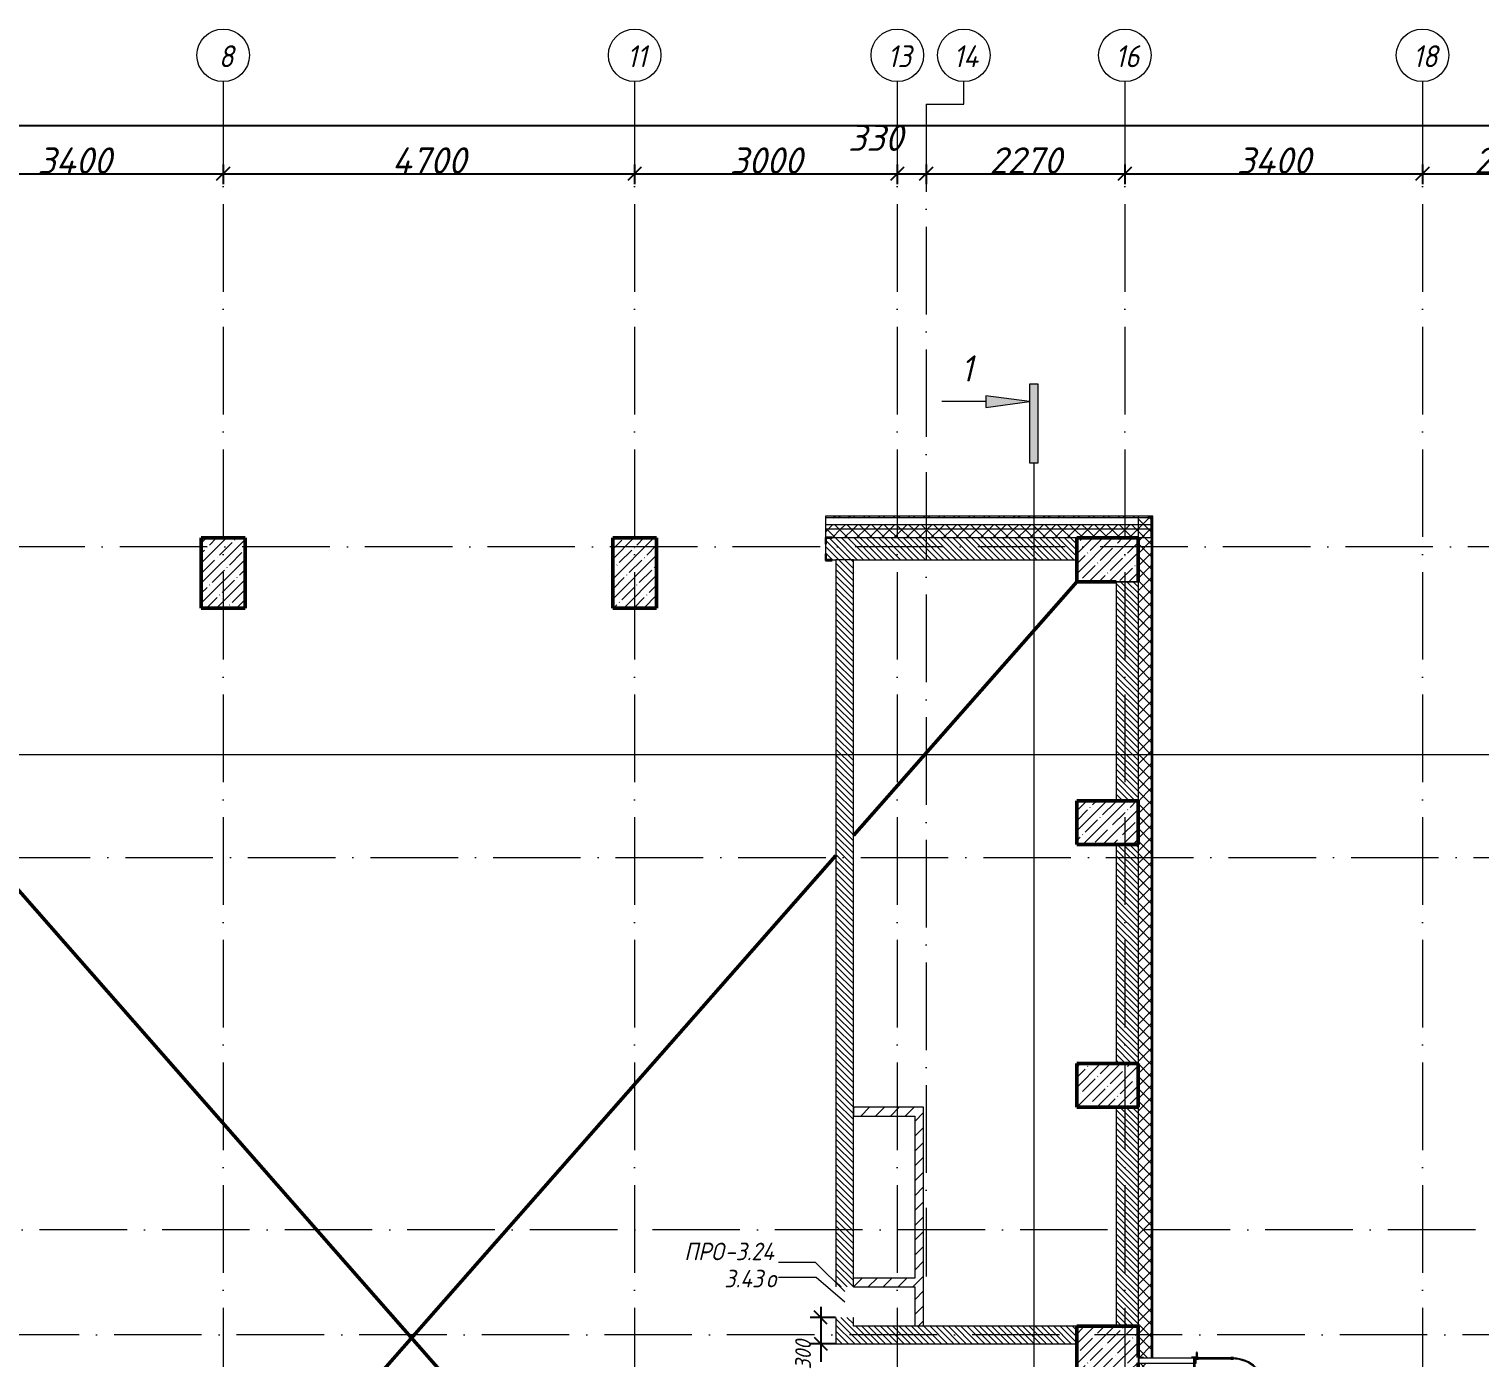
# Model space of a CAD drawing. Header units: millimetres. Extents: x -537608 to 253996, y -217170 to 186033.
# Drawn here: x -167653 to -151090, y 170858 to 186033 of the extents above; entities that cross this region are included whole.
import ezdxf

# ---------------------------------------------------------------- set-up
doc = ezdxf.new("R2010")
doc.units = ezdxf.units.MM
doc.linetypes.add('50_200_ШТРИХ_1Т_ш5_п1_п1_', pattern=[1400, 1000, -200, 0, -200])
for name, color, linetype, lineweight in [('A-____-____-DIMS', 7, 'Continuous', 9), ('A-DETL-____-OTLN-1', 7, 'Continuous', 50), ('A-GENM-____-IDEN', 7, 'Continuous', 9), ('A-GENM-____-MCUT', 7, 'Continuous', 25), ('A-GENM-____-OTLN', 7, 'Continuous', 9), ('A-GENM-____-OTLN-1', 7, 'Continuous', 25), ('A-GLAZ-____-IDEN', 7, 'Continuous', 9), ('A-WALL-____-MCUT', 7, 'Continuous', 13), ('A-WALL-____-MCUT-1', 7, 'Continuous', 9), ('A-WALL-____-PATT-1', 7, 'Continuous', 9), ('A-WALL-FNSH-MCUT-1', 7, 'Continuous', 9), ('G-____-____-SYMB', 7, 'Continuous', 9), ('S-COLS-____-MCUT', 7, 'Continuous', 50), ('S-COLS-____-OTLN', 7, 'Continuous', 9), ('S-GRID-____-IDEN', 7, 'Continuous', 9), ('S-GRID-____-OTLN', 7, 'Continuous', 9), ('S-GRID-____-OTLN-1', 7, '50_200_ШТРИХ_1Т_ш5_п1_п1_', 9)]:
    doc.layers.add(name, color=color, linetype=linetype, lineweight=lineweight)
doc.layers.add('G-____-____-SYMB-1', color=9, linetype='Continuous', lineweight=9, true_color=0x808080)
doc.styles.add('ISOCPEUR_I', font='isocpeui.ttf', dxfattribs={"height": 300})
doc.styles.add('ISOCPEUR_I_10', font='isocpeui.ttf', dxfattribs={"width": 0.9, "height": 180})
doc.styles.add('ISOCPEUR_I_11', font='isocpeui.ttf', dxfattribs={"width": 0.9, "height": 200})
doc.styles.add('ISOCPEUR_I_9', font='isocpeui.ttf', dxfattribs={"width": 0.9, "height": 250})
doc.dimstyles.new('ISO-1_8_0_9К_СРЕДНИЙ_Кладочные_3', dxfattribs={"dimscale": 304.8, "dimtxt": 179.276612, "dimasz": 0.492126, "dimexe": 0.393701, "dimexo": 0, "dimgap": 0, "dimtad": 1, "dimdec": 3, "dimrnd": 0.001, "dimdsep": 46, "dimtxsty": 'ISOCPEUR_I_10', "dimblk1": 'OBLIQUE', "dimblk2": 'OBLIQUE', "dimsah": 1, "dimcen": 0.09, "dimdle": 0.393701, "dimazin": 0, "dimtfac": 1, "dimtdec": 4, "dimtix": 1, "dimtmove": 0, "dimatfit": 3, "dimfxl": 1, "dimtvp": 1, "dimtolj": 1, "dimtzin": 0, "dimarcsym": 2})
doc.dimstyles.new('ISO-2_5_0_9К_БОЛЬШОЙ_ОСИ', dxfattribs={"dimscale": 304.8, "dimtxt": 248.995294, "dimasz": 0.492126, "dimexe": 0.393701, "dimexo": 0, "dimgap": 0, "dimtad": 1, "dimdec": 0, "dimzin": 0, "dimdsep": 46, "dimtxsty": 'ISOCPEUR_I', "dimblk1": 'OBLIQUE', "dimblk2": 'OBLIQUE', "dimsah": 1, "dimcen": 0.09, "dimdle": 0.393701, "dimazin": 0, "dimtfac": 1, "dimtdec": 4, "dimtix": 1, "dimtmove": 0, "dimatfit": 3, "dimfxl": 1, "dimtvp": 1, "dimtolj": 1, "dimtzin": 0, "dimarcsym": 2})
doc.dimstyles.new('ISO-2_5_0_9К_БОЛЬШОЙ_ОСИ_1', dxfattribs={"dimscale": 304.8, "dimtxt": 248.995294, "dimasz": 0.492126, "dimexe": 0.393701, "dimexo": 0, "dimgap": 0, "dimtad": 1, "dimdec": 0, "dimzin": 0, "dimdsep": 46, "dimtxsty": 'ISOCPEUR_I', "dimblk1": 'OBLIQUE', "dimblk2": 'OBLIQUE', "dimsah": 1, "dimcen": 0.09, "dimdle": 0.393701, "dimazin": 0, "dimtfac": 1, "dimtdec": 4, "dimtix": 1, "dimtmove": 1, "dimatfit": 3, "dimfxl": 1, "dimtvp": 1, "dimtolj": 1, "dimtzin": 0, "dimarcsym": 2})
doc.dimstyles.new('ISO-2_5_0_9К_БОЛЬШОЙ_ОСИ_2', dxfattribs={"dimscale": 304.8, "dimtxt": 248.995294, "dimasz": 0.492126, "dimexe": 0.393701, "dimexo": 0, "dimgap": 0, "dimtad": 1, "dimdec": 0, "dimzin": 0, "dimdsep": 46, "dimtxsty": 'ISOCPEUR_I_9', "dimblk1": 'OBLIQUE', "dimblk2": 'OBLIQUE', "dimsah": 1, "dimcen": 0.09, "dimdle": 0.393701, "dimazin": 0, "dimtfac": 1, "dimtdec": 4, "dimtix": 1, "dimtmove": 2, "dimatfit": 3, "dimfxl": 1, "dimtvp": 1, "dimtolj": 1, "dimtzin": 0, "dimarcsym": 2})
pattern_1 = [(45, (-178684.97, 94540.11), (-70.71068, 70.71068), []), (135, (-178684.97, 94540.11), (-70.71068, -70.71068), [])]
pattern_2 = [(135, (-178684.97, 94540.114), (-35.35534, -35.35534), [])]
pattern_3 = [(45, (-178684.97, 94540.11), (-84.85281, 84.85281), [])]

# ---------------------------------------------------------------- blocks, each defined once
blk = doc.blocks.new('BSC_Колонна _Прямоугольная - 500х700-25279857-АР1_План отверстий 3 этажа в осях 1-64_Ю-ЯЯ')
at = {"layer": 'S-COLS-____-OTLN'}
h = blk.add_hatch(dxfattribs=at)
h.set_pattern_fill('FP_16', color=256, style=0, pattern_type=2)
h.set_pattern_definition([(315, (-76431.04, 23350), (114.04925, 114.04925), []), (315, (-76431.04, 23235.95), (114.04925, 114.04925), [201.613, -40.323, 3.353, -36.97])])
h.paths.add_polyline_path([(-250, -350), (250, -350), (250, 350), (-250, 350), (-250, -55)], flags=0)
at = {"layer": 'S-COLS-____-MCUT'}
for p, q in [((250, 350), (-250, 350)), ((-250, 350), (-250, -350)), ((250, -350), (250, 350)), ((-250, -350), (-170, -350)), ((-107, -350), (250, -350))]:
    blk.add_line(p, q, dxfattribs=at)
blk = doc.blocks.new('BSC_Колонна _Прямоугольная - 500х800-V64-АР1_План отверстий 3 этажа в осях 1-64_Ю-ЯЯ')
at = {"layer": 'S-COLS-____-OTLN'}
h = blk.add_hatch(dxfattribs=at)
h.set_pattern_fill('FP_72', color=256, style=0, pattern_type=2)
h.set_pattern_definition([(45, (-13250, -85281.04), (-114.04925, 114.04925), []), (45, (-13135.95, -85281.04), (-114.04925, 114.04925), [201.613, -40.323, 3.353, -36.97])])
h.paths.add_polyline_path([(-250, -400), (250, -400), (250, 400), (-250, 400)], flags=0)
at = {"layer": 'S-COLS-____-MCUT'}
for p, q in [((250, 400), (-250, 400)), ((-250, 400), (-250, -400)), ((250, -400), (250, 400)), ((-250, -400), (250, -400))]:
    blk.add_line(p, q, dxfattribs=at)
blk = doc.blocks.new('BSC_Колонна _Прямоугольная - 500х800-V65-АР1_План отверстий 3 этажа в осях 1-64_Ю-ЯЯ')
at = {"layer": 'S-COLS-____-OTLN'}
h = blk.add_hatch(dxfattribs=at)
h.set_pattern_fill('FP_73', color=256, style=0, pattern_type=2)
h.set_pattern_definition([(45, (-17950, -85281.04), (-114.04925, 114.04925), []), (45, (-17835.95, -85281.04), (-114.04925, 114.04925), [201.613, -40.323, 3.353, -36.97])])
h.paths.add_polyline_path([(-250, -400), (250, -400), (250, 400), (-250, 400)], flags=0)
at = {"layer": 'S-COLS-____-MCUT'}
for p, q in [((250, 400), (-250, 400)), ((-250, 400), (-250, -400)), ((250, -400), (250, 400)), ((-250, -400), (250, -400))]:
    blk.add_line(p, q, dxfattribs=at)
blk = doc.blocks.new('BSC_Колонна _Прямоугольная - 500х700-V69-АР1_План отверстий 3 этажа в осях 1-64_Ю-ЯЯ')
at = {"layer": 'S-COLS-____-OTLN'}
h = blk.add_hatch(dxfattribs=at)
h.set_pattern_fill('FP_78', color=256, style=0, pattern_type=2)
h.set_pattern_definition([(315, (-79431.04, 23350), (114.04925, 114.04925), []), (315, (-79431.04, 23235.95), (114.04925, 114.04925), [201.613, -40.323, 3.353, -36.97])])
h.paths.add_polyline_path([(-250, -350), (250, -350), (250, 350), (-250, 350)], flags=0)
at = {"layer": 'S-COLS-____-MCUT'}
for p, q in [((250, 350), (-250, 350)), ((-250, 350), (-250, -350)), ((250, -350), (250, 350)), ((-250, -350), (250, -350))]:
    blk.add_line(p, q, dxfattribs=at)
blk = doc.blocks.new('BSC_Колонна _Прямоугольная - 500х700-V70-АР1_План отверстий 3 этажа в осях 1-64_Ю-ЯЯ')
at = {"layer": 'S-COLS-____-OTLN'}
h = blk.add_hatch(dxfattribs=at)
h.set_pattern_fill('FP_79', color=256, style=0, pattern_type=2)
h.set_pattern_definition([(315, (-82431.04, 23350), (114.04925, 114.04925), []), (315, (-82431.04, 23235.95), (114.04925, 114.04925), [201.613, -40.323, 3.353, -36.97])])
h.paths.add_polyline_path([(-250, -350), (250, -350), (250, 350), (-250, 350)], flags=0)
at = {"layer": 'S-COLS-____-MCUT'}
for p, q in [((250, 350), (-250, 350)), ((-250, 350), (-250, -350)), ((250, -350), (250, 350)), ((-250, -350), (250, -350))]:
    blk.add_line(p, q, dxfattribs=at)
blk = doc.blocks.new('Фахверк_СКБ_Уголок - 250_3380-27498580-АР1_План отверстий 3 этажа в осях 1-64_Ю-ЯЯ')
at = {"layer": 'A-GENM-____-MCUT'}
for p, q in [((200, 181), (125, 181)), ((125, 181), (125, 106)), ((131, 106), (131, 175)), ((131, 175), (200, 175)), ((200, 175), (200, 181)), ((125, 106), (131, 106)), ((131, -6), (125, -6)), ((125, -6), (125, -81)), ((125, -81), (200, -81)), ((131, -75), (131, -6)), ((200, -75), (131, -75)), ((200, -81), (200, -75))]:
    blk.add_line(p, q, dxfattribs=at)
blk = doc.blocks.new('Лестница_Металлическая_Кровля_Перепад - Назначение габаритов по экземпляру-30749997-АР1_План отверстий 3 этажа в осях 1-64_Ю-ЯЯ')
at = {"layer": 'A-GENM-____-MCUT'}
for p, q in [((-147, 1493), (-168, 1472)), ((-140, 1486), (-147, 1493)), ((140, 1610), (110, 1610)), ((110, 1610), (110, 1600)), ((140, 1610), (110, 1610)), ((110, 1610), (110, 1600)), ((110, 1600), (140, 1600)), ((110, 1600), (140, 1600)), ((140, 1600), (140, 1610)), ((140, 1600), (140, 1610)), ((397, 1493), (390, 1486)), ((418, 1472), (397, 1493)), ((-168, 1472), (-161, 1465)), ((-161, 1465), (-140, 1486)), ((390, 1486), (411, 1465)), ((411, 1465), (418, 1472)), ((-275, 1215), (-275, 1185)), ((-265, 1215), (-275, 1215)), ((-275, 1185), (-265, 1185)), ((-265, 1185), (-265, 1215)), ((525, 1215), (515, 1215)), ((515, 1215), (515, 1185)), ((515, 1185), (525, 1185)), ((525, 1185), (525, 1215)), ((-265, 815), (-275, 815)), ((-275, 815), (-275, 785)), ((-265, 785), (-265, 815)), ((525, 815), (515, 815)), ((515, 815), (515, 785)), ((525, 785), (525, 815))]:
    blk.add_line(p, q, dxfattribs=at)
at = {"layer": 'A-GENM-____-OTLN'}
for p, q in [((-275, 1185), (-275, 815)), ((-265, 815), (-265, 1185)), ((515, 1185), (515, 815)), ((525, 815), (525, 1185))]:
    blk.add_line(p, q, dxfattribs=at)
for radius, start, end in [(390, 0, 180), (400, 47.1513, 132.8487), (400, 137.1513, 177.8405), (400, 2.1595, 42.8487)]:
    blk.add_arc((125, 1200), radius, start, end, dxfattribs=at)
blk = doc.blocks.new('ЛМ_Арматурный стержень_ГОСТ 5781-82 - Ø 18 А240-29172526-АР1_План отверстий 3 этажа в осях 1-64_Ю-ЯЯ')
at = {"layer": 'A-GENM-____-OTLN'}
for p, q in [((24334, 76318), (24334, 75518)), ((24334, 76318), (24343, 76318)), ((24343, 76318), (24352, 76318)), ((24352, 75518), (24352, 76318)), ((24343, 75518), (24334, 75518)), ((24352, 75518), (24343, 75518))]:
    blk.add_line(p, q, dxfattribs=at)
blk = doc.blocks.new('ЛМ_Уголок_ГОСТ 8509-93 - L 63х63x6-29176215-АР1_План отверстий 3 этажа в осях 1-64_Ю-ЯЯ')
at = {"layer": 'A-GENM-____-MCUT'}
for p, q in [((24375, 76381), (24369, 76381)), ((24369, 76381), (24369, 76324)), ((24375, 76318), (24375, 76381)), ((24369, 76324), (24312, 76324)), ((24312, 76324), (24312, 76318)), ((24360, 76318), (24375, 76318))]:
    blk.add_line(p, q, dxfattribs=at)
blk = doc.blocks.new('ЛМ_Уголок_ГОСТ 8509-93 - L 63х63x6-29171483-АР1_План отверстий 3 этажа в осях 1-64_Ю-ЯЯ')
at = {"layer": 'A-GENM-____-OTLN'}
for p, q in [((23700, 76324), (23700, 76261)), ((23763, 76324), (23700, 76324)), ((23700, 76261), (23706, 76261)), ((23706, 76261), (23706, 76318)), ((23706, 76318), (23763, 76318)), ((23763, 76318), (23763, 76324))]:
    blk.add_line(p, q, dxfattribs=at)
blk = doc.blocks.new('ЛМ_Уголок_ГОСТ 8509-93 - L 63х63x6-30750527-АР1_План отверстий 3 этажа в осях 1-64_Ю-ЯЯ')
at = {"layer": 'A-GENM-____-OTLN'}
for p, q in [((0, 45), (0, -18)), ((619, 45), (0, 45)), ((645, 45), (637, 45)), ((645, -18), (645, 45)), ((48, -18), (619, -18)), ((637, -18), (645, -18))]:
    blk.add_line(p, q, dxfattribs=at)
blk = doc.blocks.new('Ось сетки - Круг_Ø6_00__ISO-2_5_0_9K_-25732049-АР1_План отверстий 3 этажа в осях 1-64_Ю-ЯЯ')
at = {"layer": 'S-GRID-____-IDEN'}
blk.add_circle((0, 0), 3, dxfattribs=at)
blk = doc.blocks.new('Разрез - Заголовок разреза-10218885-АР1_План отверстий 3 этажа в осях 1-64_Ю-ЯЯ')
at = {"layer": 'G-____-____-SYMB'}
for points in [[(0, 0.5), (0, -0.5), (-9, -0.5), (-9, 0.5)], [(-6.34, -5.5), (-7.66, -5.5), (-7, -0.5)]]:
    blk.add_hatch(color=256, dxfattribs=at).paths.add_polyline_path(points, flags=0)
for p, q in [((0, 0.5), (-9, 0.5)), ((-9, 0.5), (-9, -0.5)), ((0, -0.5), (0, 0.5)), ((-9, -0.5), (0, -0.5)), ((-7, -0.5), (-7.66, -5.5)), ((-6.34, -5.5), (-7, -0.5)), ((-7.66, -5.5), (-6.34, -5.5)), ((-7, -5.5), (-7, -10.5))]:
    blk.add_line(p, q, dxfattribs=at)
blk = doc.blocks.new('_Oblique')
at = {"color": 0, "linetype": 'ByBlock', "lineweight": -2}
blk.add_line((-0.5, -0.5), (0.5, 0.5), dxfattribs=at)
blk = doc.blocks.new('*D953')
at = {"layer": 'A-____-____-DIMS', "color": 0, "lineweight": -2, "transparency": 16777216}
for p, q in [((-168955, 184381), (-165315, 184381)), ((-168835, 184487), (-168835, 184261)), ((-165435, 184487), (-165435, 184261))]:
    blk.add_line(p, q, dxfattribs=at)
at = {"layer": 'Defpoints', "color": 0, "transparency": 16777216}
for p in [(-168835, 184487), (-165435, 184487), (-165435, 184381)]:
    blk.add_point(p, dxfattribs=at)
at = {"layer": 'A-____-____-DIMS', "color": 0, "lineweight": -2, "transparency": 16777216, "xscale": 150, "yscale": 150, "zscale": 150, "rotation": 180}
blk.add_blockref('_Oblique', (-168835, 184381), dxfattribs=at)
at = {"layer": 'A-____-____-DIMS', "color": 0, "lineweight": -2, "transparency": 16777216, "xscale": 150, "yscale": 150, "zscale": 150}
blk.add_blockref('_Oblique', (-165435, 184381), dxfattribs=at)
at = {"layer": 'A-____-____-DIMS', "color": 0, "transparency": 16777216, "insert": (-167135, 184531), "char_height": 300, "width": 781.46, "attachment_point": 5, "style": 'ISOCPEUR_I'}
blk.add_mtext('\\A1;3400', dxfattribs=at)
blk = doc.blocks.new('*D954')
at = {"layer": 'A-____-____-DIMS', "color": 0, "lineweight": -2, "transparency": 16777216}
for p, q in [((-165555, 184381), (-160615, 184381)), ((-165435, 184487), (-165435, 184261)), ((-160735, 184487), (-160735, 184261))]:
    blk.add_line(p, q, dxfattribs=at)
at = {"layer": 'Defpoints', "color": 0, "transparency": 16777216}
for p in [(-165435, 184487), (-160735, 184487), (-160735, 184381)]:
    blk.add_point(p, dxfattribs=at)
at = {"layer": 'A-____-____-DIMS', "color": 0, "lineweight": -2, "transparency": 16777216, "xscale": 150, "yscale": 150, "zscale": 150, "rotation": 180}
blk.add_blockref('_Oblique', (-165435, 184381), dxfattribs=at)
at = {"layer": 'A-____-____-DIMS', "color": 0, "lineweight": -2, "transparency": 16777216, "xscale": 150, "yscale": 150, "zscale": 150}
blk.add_blockref('_Oblique', (-160735, 184381), dxfattribs=at)
at = {"layer": 'A-____-____-DIMS', "color": 0, "transparency": 16777216, "insert": (-163085, 184532), "char_height": 300, "width": 781.46, "attachment_point": 5, "style": 'ISOCPEUR_I'}
blk.add_mtext('\\A1;4700', dxfattribs=at)
blk = doc.blocks.new('*D955')
at = {"layer": 'A-____-____-DIMS', "color": 0, "lineweight": -2, "transparency": 16777216}
for p, q in [((-160855, 184381), (-157615, 184381)), ((-160735, 184487), (-160735, 184261)), ((-157735, 184487), (-157735, 184261))]:
    blk.add_line(p, q, dxfattribs=at)
at = {"layer": 'Defpoints', "color": 0, "transparency": 16777216}
for p in [(-160735, 184487), (-157735, 184487), (-157735, 184381)]:
    blk.add_point(p, dxfattribs=at)
at = {"layer": 'A-____-____-DIMS', "color": 0, "lineweight": -2, "transparency": 16777216, "xscale": 150, "yscale": 150, "zscale": 150, "rotation": 180}
blk.add_blockref('_Oblique', (-160735, 184381), dxfattribs=at)
at = {"layer": 'A-____-____-DIMS', "color": 0, "lineweight": -2, "transparency": 16777216, "xscale": 150, "yscale": 150, "zscale": 150}
blk.add_blockref('_Oblique', (-157735, 184381), dxfattribs=at)
at = {"layer": 'A-____-____-DIMS', "color": 0, "transparency": 16777216, "insert": (-159235, 184531), "char_height": 300, "width": 758.48, "attachment_point": 5, "style": 'ISOCPEUR_I'}
blk.add_mtext('\\A1;3000', dxfattribs=at)
blk = doc.blocks.new('*D956')
at = {"layer": 'A-____-____-DIMS', "color": 0, "lineweight": -2, "transparency": 16777216}
for p, q in [((-157855, 184381), (-157285, 184381)), ((-157735, 184487), (-157735, 184261)), ((-157405, 184487), (-157405, 184261))]:
    blk.add_line(p, q, dxfattribs=at)
at = {"layer": 'Defpoints', "color": 0, "transparency": 16777216}
for p in [(-157735, 184487), (-157405, 184487), (-157405, 184381)]:
    blk.add_point(p, dxfattribs=at)
at = {"layer": 'A-____-____-DIMS', "color": 0, "lineweight": -2, "transparency": 16777216, "xscale": 150, "yscale": 150, "zscale": 150, "rotation": 180}
blk.add_blockref('_Oblique', (-157735, 184381), dxfattribs=at)
at = {"layer": 'A-____-____-DIMS', "color": 0, "lineweight": -2, "transparency": 16777216, "xscale": 150, "yscale": 150, "zscale": 150}
blk.add_blockref('_Oblique', (-157405, 184381), dxfattribs=at)
at = {"layer": 'A-____-____-DIMS', "color": 0, "transparency": 16777216, "insert": (-158299, 184941), "char_height": 300, "width": 568.86, "attachment_point": 1, "line_spacing_factor": 1.149209, "style": 'ISOCPEUR_I'}
blk.add_mtext('\\A1;330', dxfattribs=at)
blk = doc.blocks.new('*D957')
at = {"layer": 'A-____-____-DIMS', "color": 0, "lineweight": -2, "transparency": 16777216}
for p, q in [((-157525, 184381), (-155015, 184381)), ((-157405, 184487), (-157405, 184261)), ((-155135, 184487), (-155135, 184261))]:
    blk.add_line(p, q, dxfattribs=at)
at = {"layer": 'Defpoints', "color": 0, "transparency": 16777216}
for p in [(-157405, 184487), (-155135, 184487), (-155135, 184381)]:
    blk.add_point(p, dxfattribs=at)
at = {"layer": 'A-____-____-DIMS', "color": 0, "lineweight": -2, "transparency": 16777216, "xscale": 150, "yscale": 150, "zscale": 150, "rotation": 180}
blk.add_blockref('_Oblique', (-157405, 184381), dxfattribs=at)
at = {"layer": 'A-____-____-DIMS', "color": 0, "lineweight": -2, "transparency": 16777216, "xscale": 150, "yscale": 150, "zscale": 150}
blk.add_blockref('_Oblique', (-155135, 184381), dxfattribs=at)
at = {"layer": 'A-____-____-DIMS', "color": 0, "transparency": 16777216, "insert": (-156270, 184532), "char_height": 300, "width": 758.48, "attachment_point": 5, "style": 'ISOCPEUR_I'}
blk.add_mtext('\\A1;2270', dxfattribs=at)
blk = doc.blocks.new('*D958')
at = {"layer": 'A-____-____-DIMS', "color": 0, "lineweight": -2, "transparency": 16777216}
for p, q in [((-155255, 184381), (-151615, 184381)), ((-155135, 184487), (-155135, 184261)), ((-151735, 184487), (-151735, 184261))]:
    blk.add_line(p, q, dxfattribs=at)
at = {"layer": 'Defpoints', "color": 0, "transparency": 16777216}
for p in [(-155135, 184487), (-151735, 184487), (-151735, 184381)]:
    blk.add_point(p, dxfattribs=at)
at = {"layer": 'A-____-____-DIMS', "color": 0, "lineweight": -2, "transparency": 16777216, "xscale": 150, "yscale": 150, "zscale": 150, "rotation": 180}
blk.add_blockref('_Oblique', (-155135, 184381), dxfattribs=at)
at = {"layer": 'A-____-____-DIMS', "color": 0, "lineweight": -2, "transparency": 16777216, "xscale": 150, "yscale": 150, "zscale": 150}
blk.add_blockref('_Oblique', (-151735, 184381), dxfattribs=at)
at = {"layer": 'A-____-____-DIMS', "color": 0, "transparency": 16777216, "insert": (-153435, 184531), "char_height": 300, "width": 781.46, "attachment_point": 5, "style": 'ISOCPEUR_I'}
blk.add_mtext('\\A1;3400', dxfattribs=at)
blk = doc.blocks.new('*D959')
at = {"layer": 'A-____-____-DIMS', "color": 0, "lineweight": -2, "transparency": 16777216}
for p, q in [((-151855, 184381), (-149615, 184381)), ((-151735, 184487), (-151735, 184261)), ((-149735, 184487), (-149735, 184261))]:
    blk.add_line(p, q, dxfattribs=at)
at = {"layer": 'Defpoints', "color": 0, "transparency": 16777216}
for p in [(-151735, 184487), (-149735, 184487), (-149735, 184381)]:
    blk.add_point(p, dxfattribs=at)
at = {"layer": 'A-____-____-DIMS', "color": 0, "lineweight": -2, "transparency": 16777216, "xscale": 150, "yscale": 150, "zscale": 150, "rotation": 180}
blk.add_blockref('_Oblique', (-151735, 184381), dxfattribs=at)
at = {"layer": 'A-____-____-DIMS', "color": 0, "lineweight": -2, "transparency": 16777216, "xscale": 150, "yscale": 150, "zscale": 150}
blk.add_blockref('_Oblique', (-149735, 184381), dxfattribs=at)
at = {"layer": 'A-____-____-DIMS', "color": 0, "transparency": 16777216, "insert": (-150735, 184531), "char_height": 300, "width": 758.48, "attachment_point": 5, "style": 'ISOCPEUR_I'}
blk.add_mtext('\\A1;2000', dxfattribs=at)
blk = doc.blocks.new('*D988')
at = {"layer": 'A-____-____-DIMS', "color": 0, "lineweight": -2, "transparency": 16777216}
for p, q in [((-181035, 185039), (-181035, 184813)), ((-77535, 185039), (-77535, 184813)), ((-181155, 184933), (-129802, 184933)), ((-77415, 184933), (-128923, 184933))]:
    blk.add_line(p, q, dxfattribs=at)
at = {"layer": 'Defpoints', "color": 0, "transparency": 16777216}
for p in [(-181035, 185039), (-77535, 185039), (-77535, 184933)]:
    blk.add_point(p, dxfattribs=at)
at = {"layer": 'A-____-____-DIMS', "color": 0, "lineweight": -2, "transparency": 16777216, "xscale": 150, "yscale": 150, "zscale": 150, "rotation": 180}
blk.add_blockref('_Oblique', (-181035, 184933), dxfattribs=at)
at = {"layer": 'A-____-____-DIMS', "color": 0, "lineweight": -2, "transparency": 16777216, "xscale": 150, "yscale": 150, "zscale": 150}
blk.add_blockref('_Oblique', (-77535, 184933), dxfattribs=at)
at = {"layer": 'A-____-____-DIMS', "color": 0, "transparency": 16777216, "insert": (-129902, 185259), "char_height": 250, "width": 1080.26, "attachment_point": 1, "line_spacing_factor": 1.149209, "style": 'ISOCPEUR_I_9'}
blk.add_mtext('\\A1;103500', dxfattribs=at)
blk = doc.blocks.new('*D1067')
at = {"layer": 'A-____-____-DIMS', "color": 0, "lineweight": -2, "transparency": 16777216}
for p, q in [((-158609, 171441), (-158609, 171021)), ((-158441, 171321), (-158729, 171321)), ((-158435, 171021), (-158729, 171021)), ((-158609, 171021), (-158609, 170813))]:
    blk.add_line(p, q, dxfattribs=at)
at = {"layer": 'Defpoints', "color": 0, "transparency": 16777216}
for p in [(-158441, 171321), (-158609, 171021), (-158435, 171021)]:
    blk.add_point(p, dxfattribs=at)
at = {"layer": 'A-____-____-DIMS', "color": 0, "lineweight": -2, "transparency": 16777216, "xscale": 150, "yscale": 150, "zscale": 150}
for p, rotation in [((-158609, 171321), 90), ((-158609, 171021), 270)]:
    blk.add_blockref('_Oblique', p, dxfattribs=dict(at, rotation=rotation))
at = {"layer": 'A-____-____-DIMS', "color": 0, "transparency": 16777216, "insert": (-158901, 170728), "char_height": 180, "width": 409.58, "attachment_point": 1, "rotation": 90, "line_spacing_factor": 1.149209, "style": 'ISOCPEUR_I_10'}
blk.add_mtext('\\A1;300', dxfattribs=at)

msp = doc.modelspace()

# ---------------------------------------------------------------- hatches: boundary and pattern name
at = {"layer": 'A-WALL-____-PATT-1'}
h = msp.add_hatch(dxfattribs=at)
h.set_pattern_fill('FP_6', color=256, style=0, pattern_type=2)
h.set_pattern_definition([(45, (-178684.97, 94540.11), (-85.53659, 85.53659), []), (45, (-178627.95, 94540.11), (-85.53659, 85.53659), [])])
h.paths.add_polyline_path([(-154815.9702, 180451.1558), (-154815.9702, 180471.1558), (-154834.9702, 180471.1558), (-154834.9702, 180451.1558)], flags=0)
h.paths.add_polyline_path([(-154984.9702, 180451.1558), (-154984.9702, 180471.1558), (-158554.9702, 180471.1558), (-158554.9702, 180451.1558), (-157489.4247, 180451.1558)], flags=0)
h.paths.add_polyline_path([(-168054.9702, 180451.1558), (-168054.9702, 180471.1558), (-181364.9702, 180471.1558), (-181364.9702, 180451.1558), (-171629.139, 180451.1558)], flags=0)
h = msp.add_hatch(dxfattribs=at)
h.set_pattern_fill('FP_4', color=256, style=0, pattern_type=2)
h.set_pattern_definition(pattern_1)
h.paths.add_polyline_path([(-154834.9702, 162471.1558), (-154834.9702, 163221.1558), (-154978.9702, 163221.1558), (-154978.9702, 163146.1558), (-154984.9702, 163146.1558), (-154984.9702, 162471.1558), (-154838.2282, 162471.1558)], flags=0)
h.paths.add_polyline_path([(-154834.9702, 165021.1558), (-154834.9702, 170058.1558), (-154921.9702, 170058.1558), (-154921.9702, 170052.1558), (-154984.9702, 170052.1558), (-154984.9702, 165096.1558), (-154978.9702, 165096.1558), (-154978.9702, 165021.1558)], flags=0)
h.paths.add_polyline_path([(-154969.9702, 170058.1558), (-154969.9702, 170080.1558), (-154978.9702, 170079.4989), (-154978.9702, 170058.1558), (-154974.9702, 170058.1558)], flags=0)
h.paths.add_polyline_path([(-154974.9702, 170090.1558), (-154969.9702, 170090.8126), (-154969.1807, 170121.1558), (-154834.9702, 170121.1558), (-154834.9702, 170795.1558), (-154969.9702, 170795.1558), (-154969.9702, 170858.1558), (-154978.9702, 170858.1558), (-154978.9702, 170801.1558), (-154984.9702, 170801.1558), (-154984.9702, 170611.1558), (-154964.9702, 170610.4859), (-154964.9702, 170601.1558), (-154984.9702, 170600.4989), (-154984.9702, 170115.1558), (-154978.9702, 170115.1558), (-154978.9702, 170090.8126), (-154974.9702, 170090.8126)], flags=0)
h.paths.add_polyline_path([(-154834.9702, 170858.1558), (-154834.9702, 180471.1558), (-154984.9702, 180471.1558), (-154984.9702, 170864.1558), (-154921.9702, 170864.1558), (-154921.9702, 170858.1558), (-154838.2282, 170858.1558)], flags=0)
h = msp.add_hatch(dxfattribs=at)
h.set_pattern_fill('FP_4', color=256, style=0, pattern_type=2)
h.set_pattern_definition(pattern_1)
h.paths.add_polyline_path([(-157489.4247, 180321.1558), (-154834.9702, 180321.1558), (-154834.9702, 180371.1558), (-158554.9702, 180371.1558), (-158554.9702, 180321.1558)], flags=0)
h.paths.add_polyline_path([(-168054.9702, 180321.1558), (-168054.9702, 180371.1558), (-181234.9702, 180371.1558), (-181234.9702, 180321.1558), (-171629.139, 180321.1558)], flags=0)
h = msp.add_hatch(dxfattribs=at)
h.set_pattern_fill('FP_4', color=256, style=0, pattern_type=2)
h.set_pattern_definition(pattern_1)
h.paths.add_polyline_path([(-154834.9702, 180221.1558), (-154834.9702, 180321.1558), (-158554.9702, 180321.1558), (-158554.9702, 180227.1558), (-158479.9702, 180227.1558), (-158479.9702, 180221.1558), (-157489.4247, 180221.1558)], flags=0)
h.paths.add_polyline_path([(-168129.9702, 180221.1558), (-168129.9702, 180227.1558), (-168054.9702, 180227.1558), (-168054.9702, 180321.1558), (-181134.9702, 180321.1558), (-181134.9702, 180221.1558), (-168784.9702, 180221.1558)], flags=0)
h = msp.add_hatch(dxfattribs=at)
h.set_pattern_fill('FP_9', color=256, style=0, pattern_type=2)
h.set_pattern_definition(pattern_2)
h.paths.add_polyline_path([(-158434.9702, 179971.1558), (-155684.9702, 179971.1558), (-155684.9702, 180221.1558), (-158548.9702, 180221.1558), (-158548.9702, 180152.1558), (-158554.9702, 180152.1558), (-158554.9702, 180040.1558), (-158548.9702, 180040.1558), (-158548.9702, 179971.1558), (-158479.9702, 179971.1558)], flags=0)
h = msp.add_hatch(dxfattribs=at)
h.set_pattern_fill('FP_9', color=256, style=0, pattern_type=2)
h.set_pattern_definition(pattern_2)
h.paths.add_polyline_path([(-158234.9702, 171021.1558), (-158234.9702, 171321.1558), (-158434.9702, 171321.1558), (-158434.9702, 171021.1558)], flags=0)
h.paths.add_polyline_path([(-158234.9702, 171671.1558), (-158234.9702, 179971.1558), (-158434.9702, 179971.1558), (-158434.9702, 171671.1558), (-158245.2559, 171671.1558)], flags=0)
h = msp.add_hatch(dxfattribs=at)
h.set_pattern_fill('FP_9', color=256, style=0, pattern_type=2)
h.set_pattern_definition(pattern_2)
h.paths.add_polyline_path([(-154984.9702, 177221.1558), (-154984.9702, 179721.1558), (-155234.9702, 179721.1558), (-155234.9702, 177221.1558)], flags=0)
h = msp.add_hatch(dxfattribs=at)
h.set_pattern_fill('FP_9', color=256, style=0, pattern_type=2)
h.set_pattern_definition(pattern_2)
h.paths.add_polyline_path([(-154984.9702, 174221.1558), (-154984.9702, 176721.1558), (-155234.9702, 176721.1558), (-155234.9702, 174221.1558)], flags=0)
h = msp.add_hatch(dxfattribs=at)
h.set_pattern_fill('FP_7', color=256, style=0, pattern_type=2)
h.set_pattern_definition(pattern_3)
h.paths.add_polyline_path([(-157534.9702, 173621.1558), (-157534.9702, 173721.1558), (-158234.9702, 173721.1558), (-158234.9702, 173621.1558)], flags=0)
h = msp.add_hatch(dxfattribs=at)
h.set_pattern_fill('FP_7', color=256, style=0, pattern_type=2)
h.set_pattern_definition(pattern_3)
h.paths.add_polyline_path([(-157489.4247, 171221.1558), (-157434.9702, 171221.1558), (-157434.9702, 173721.1558), (-157534.9702, 173721.1558), (-157534.9702, 171221.1558)], flags=0)
h = msp.add_hatch(dxfattribs=at)
h.set_pattern_fill('FP_9', color=256, style=0, pattern_type=2)
h.set_pattern_definition(pattern_2)
h.paths.add_polyline_path([(-154984.9702, 171221.1558), (-154984.9702, 173721.1558), (-155234.9702, 173721.1558), (-155234.9702, 171221.1558)], flags=0)
h = msp.add_hatch(dxfattribs=at)
h.set_pattern_fill('FP_7', color=256, style=0, pattern_type=2)
h.set_pattern_definition(pattern_3)
h.paths.add_polyline_path([(-157534.9702, 171671.1558), (-157534.9702, 171771.1558), (-158234.9702, 171771.1558), (-158234.9702, 171671.1558)], flags=0)
h = msp.add_hatch(dxfattribs=at)
h.set_pattern_fill('FP_9', color=256, style=0, pattern_type=2)
h.set_pattern_definition(pattern_2)
h.paths.add_polyline_path([(-155721.9604, 171021.1558), (-155684.9702, 171021.1558), (-155684.9702, 171221.1558), (-158234.9702, 171221.1558), (-158234.9702, 171021.1558), (-157489.4247, 171021.1558)], flags=0)
at = {"layer": 'S-COLS-____-OTLN'}
h = msp.add_hatch(dxfattribs=at)
h.set_pattern_fill('FP_12', color=256, style=0, pattern_type=2)
h.set_pattern_definition([(45, (-178684.97, 94540.11), (-114.04925, 114.04925), []), (45, (-178570.92, 94540.11), (-114.04925, 114.04925), [201.612, -40.322, 3.353, -36.97])])
h.paths.add_polyline_path([(-155234.9702, 179721.1558), (-154984.9702, 179721.1558), (-154984.9702, 180221.1558), (-155684.9702, 180221.1558), (-155684.9702, 179721.1558)], flags=0)

# ---------------------------------------------------------------- linework, layer by layer
at = {"layer": 'A-DETL-____-OTLN-1'}
for p, q in [((-171084.9702, 179971.1558), (-161512.7322, 169071.1558)), ((-158234.9702, 176823.4285), (-155684.9702, 179721.1558)), ((-165184.9702, 168925.7012), (-158434.9702, 176596.1558))]:
    msp.add_line(p, q, dxfattribs=at)
at = {"layer": 'A-GENM-____-IDEN'}
for p, q in [((-158669.6592, 171947.3026), (-159091.0712, 171947.3026)), ((-158334.9702, 171616.4555), (-158669.6592, 171947.3026))]:
    msp.add_line(p, q, dxfattribs=at)
at = {"layer": 'A-GLAZ-____-IDEN'}
for p, q in [((-158662.395, 171776.888), (-159091.0712, 171776.888)), ((-158334.9702, 171496.1558), (-158662.395, 171776.888))]:
    msp.add_line(p, q, dxfattribs=at)
at = {"layer": 'A-WALL-____-MCUT'}
for p, q in [((-154834.9702, 180451.1558), (-158554.9702, 180451.1558)), ((-158554.9702, 180451.1558), (-158554.9702, 180227.1558)), ((-154834.9702, 180221.1558), (-154834.9702, 180451.1558)), ((-154834.9702, 180221.1558), (-158479.9702, 180221.1558)), ((-155684.9702, 179971.1558), (-155684.9702, 180221.1558)), ((-158554.9702, 180152.1558), (-158554.9702, 180040.1558)), ((-158479.9702, 179971.1558), (-158434.9702, 179971.1558)), ((-158434.9702, 179971.1558), (-158434.9702, 171671.1558)), ((-158234.9702, 171671.1558), (-158234.9702, 179971.1558)), ((-158234.9702, 179971.1558), (-155684.9702, 179971.1558)), ((-155234.9702, 179721.1558), (-155234.9702, 177221.1558)), ((-154984.9702, 179721.1558), (-154984.9702, 177221.1558)), ((-155234.9702, 176721.1558), (-155234.9702, 174221.1558)), ((-154984.9702, 176721.1558), (-154984.9702, 174221.1558)), ((-155234.9702, 173721.1558), (-155234.9702, 171221.1558)), ((-154984.9702, 173721.1558), (-154984.9702, 171221.1558)), ((-158434.9702, 171321.1558), (-158434.9702, 171021.1558)), ((-158234.9702, 171221.1558), (-158234.9702, 171321.1558)), ((-155684.9702, 171221.1558), (-158234.9702, 171221.1558)), ((-158434.9702, 171021.1558), (-155684.9702, 171021.1558))]:
    msp.add_line(p, q, dxfattribs=at)
at = {"layer": 'A-WALL-____-MCUT-1'}
for p, q in [((-154984.9702, 180471.1558), (-154984.9702, 179721.1558)), ((-154834.9702, 180471.1558), (-154984.9702, 180471.1558)), ((-154834.9702, 180470.1558), (-154834.9702, 180471.1558)), ((-154828.9702, 170858.1558), (-154828.9702, 180470.1558)), ((-154822.9702, 170858.1558), (-154822.9702, 180470.1558)), ((-154834.9702, 180371.1558), (-158554.9702, 180371.1558)), ((-154834.9702, 180321.1558), (-158554.9702, 180321.1558)), ((-158234.9702, 179971.1558), (-158434.9702, 179971.1558)), ((-154984.9702, 179721.1558), (-155234.9702, 179721.1558))]:
    msp.add_line(p, q, dxfattribs=at)
at = {"layer": 'A-WALL-FNSH-MCUT-1'}
for p, q in [((-154984.9702, 180471.1558), (-158554.9702, 180471.1558)), ((-158554.9702, 180471.1558), (-158554.9702, 180451.1558)), ((-158554.9702, 180451.1558), (-158554.9702, 180451.1558)), ((-154815.9702, 180471.1558), (-154834.9702, 180471.1558)), ((-154834.9702, 180470.1558), (-154834.9702, 170858.1558)), ((-154814.9702, 180470.1558), (-154834.9702, 180470.1558)), ((-154834.9702, 180451.1558), (-154815.9702, 180451.1558)), ((-154815.9702, 180451.1558), (-154815.9702, 180471.1558)), ((-154814.9702, 170858.1558), (-154814.9702, 180470.1558)), ((-157434.9702, 173721.1558), (-158234.9702, 173721.1558)), ((-158234.9702, 173721.1558), (-158234.9702, 173621.1558)), ((-158234.9702, 173621.1558), (-157534.9702, 173621.1558)), ((-157534.9702, 173621.1558), (-157534.9702, 171771.1558)), ((-157434.9702, 171221.1558), (-157434.9702, 173721.1558)), ((-157534.9702, 171771.1558), (-158234.9702, 171771.1558)), ((-158234.9702, 171671.1558), (-157534.9702, 171671.1558)), ((-157534.9702, 171671.1558), (-157534.9702, 171221.1558))]:
    msp.add_line(p, q, dxfattribs=at)
at = {"layer": 'G-____-____-SYMB-1'}
for p, q in [((-156174.9702, 181078.2982), (-156174.9702, 149461.6391)), ((-183412.0724, 177749.1664), (-74216.9844, 177749.1664))]:
    msp.add_line(p, q, dxfattribs=at)
at = {"layer": 'S-COLS-____-MCUT'}
for p, q in [((-154984.9702, 180221.1558), (-155684.9702, 180221.1558)), ((-155684.9702, 180221.1558), (-155684.9702, 179721.1558)), ((-154984.9702, 179721.1558), (-154984.9702, 180221.1558)), ((-155684.9702, 179721.1558), (-155234.9702, 179721.1558))]:
    msp.add_line(p, q, dxfattribs=at)
at = {"layer": 'S-COLS-____-OTLN'}
msp.add_line((-155234.9702, 179721.1558), (-154984.9702, 179721.1558), dxfattribs=at)
at = {"layer": 'S-GRID-____-OTLN'}
for p, q in [((-156973.8496, 185174.6863), (-156973.8496, 185432.9652)), ((-157404.9702, 185174.6863), (-156973.8496, 185174.6863))]:
    msp.add_line(p, q, dxfattribs=at)
at = {"layer": 'S-GRID-____-OTLN-1'}
for p, q in [((-165434.9702, 185432.9652), (-165434.9702, 147431.7016)), ((-160734.9702, 185432.9652), (-160734.9702, 147431.7016)), ((-157734.9702, 185432.9652), (-157734.9702, 147431.7016)), ((-155134.9702, 185432.9652), (-155134.9702, 161215.5975)), ((-151734.9702, 185432.9652), (-151734.9702, 147431.7016)), ((-157404.9702, 185174.6863), (-157404.9702, 171787.4441)), ((-74610.5636, 180121.1558), (-183353.7404, 180121.1558)), ((-183353.7404, 176571.1558), (-74610.5636, 176571.1558)), ((-131530.3724, 172321.1558), (-183353.7404, 172321.1558)), ((-146079.9702, 171121.1558), (-183353.7404, 171121.1558))]:
    msp.add_line(p, q, dxfattribs=at)

# ---------------------------------------------------------------- block references
at = {"layer": 'A-GENM-____-OTLN'}
for name in ['ЛМ_Уголок_ГОСТ 8509-93 - L 63х63x6-29171483-АР1_План отверстий 3 этажа в осях 1-64_Ю-ЯЯ', 'ЛМ_Уголок_ГОСТ 8509-93 - L 63х63x6-29176215-АР1_План отверстий 3 этажа в осях 1-64_Ю-ЯЯ', 'ЛМ_Арматурный стержень_ГОСТ 5781-82 - Ø 18 А240-29172526-АР1_План отверстий 3 этажа в осях 1-64_Ю-ЯЯ']:
    msp.add_blockref(name, (-178684.9702, 94540.1138), dxfattribs=at)
at = {"layer": 'A-GENM-____-OTLN', "extrusion": (0, 0, -1), "rotation": 180}
msp.add_blockref('ЛМ_Уголок_ГОСТ 8509-93 - L 63х63x6-30750527-АР1_План отверстий 3 этажа в осях 1-64_Ю-ЯЯ', (154969.9702, 170840.3558), dxfattribs=at)
at = {"layer": 'A-GENM-____-OTLN', "rotation": 269.9999999999999}
msp.add_blockref('Лестница_Металлическая_Кровля_Перепад - Назначение габаритов по экземпляру-30749997-АР1_План отверстий 3 этажа в осях 1-64_Ю-ЯЯ', (-155109.9702, 170583.1558), dxfattribs=at)
at = {"layer": 'A-GENM-____-OTLN-1'}
msp.add_blockref('Фахверк_СКБ_Уголок - 250_3380-27498580-АР1_План отверстий 3 этажа в осях 1-64_Ю-ЯЯ', (-158679.9702, 180046.1558), dxfattribs=at)
at = {"layer": 'G-____-____-SYMB', "xscale": 99.99999999999993, "yscale": 99.99999999999993, "zscale": 99.99999999999993, "rotation": 269.9999999999996}
msp.add_blockref('Разрез - Заголовок разреза-10218885-АР1_План отверстий 3 этажа в осях 1-64_Ю-ЯЯ', (-156174.9702, 181078.2982), dxfattribs=at)
at = {"layer": 'S-COLS-____-OTLN'}
for name, p in [('BSC_Колонна _Прямоугольная - 500х800-V64-АР1_План отверстий 3 этажа в осях 1-64_Ю-ЯЯ', (-165434.9702, 179821.1558)), ('BSC_Колонна _Прямоугольная - 500х800-V65-АР1_План отверстий 3 этажа в осях 1-64_Ю-ЯЯ', (-160734.9702, 179821.1558))]:
    msp.add_blockref(name, p, dxfattribs=at)
at = {"layer": 'S-COLS-____-OTLN', "rotation": 89.9999999999999}
for name, p in [('BSC_Колонна _Прямоугольная - 500х700-V70-АР1_План отверстий 3 этажа в осях 1-64_Ю-ЯЯ', (-155334.9702, 176971.1558)), ('BSC_Колонна _Прямоугольная - 500х700-V69-АР1_План отверстий 3 этажа в осях 1-64_Ю-ЯЯ', (-155334.9702, 173971.1558)), ('BSC_Колонна _Прямоугольная - 500х700-25279857-АР1_План отверстий 3 этажа в осях 1-64_Ю-ЯЯ', (-155334.9702, 170971.1558))]:
    msp.add_blockref(name, p, dxfattribs=at)
at = {"layer": 'S-GRID-____-IDEN', "xscale": 99.99999999999993, "yscale": 99.99999999999993, "zscale": 99.99999999999993, "rotation": 180}
for p in [(-165434.9702, 185732.9652), (-160734.9702, 185732.9652), (-157734.9702, 185732.9652), (-156973.8496, 185732.9652), (-155134.9702, 185732.9652), (-151734.9702, 185732.9652)]:
    msp.add_blockref('Ось сетки - Круг_Ø6_00__ISO-2_5_0_9K_-25732049-АР1_План отверстий 3 этажа в осях 1-64_Ю-ЯЯ', p, dxfattribs=at)

# ---------------------------------------------------------------- texts
at = {"layer": 'A-GENM-____-IDEN', "char_height": 200, "attachment_point": 1, "style": 'ISOCPEUR_I_11'}
for s, insert, width in [('ПРО', (-160168.3712, 172174.4187), 562.784625), ('-3.24', (-159704.0275, 172174.4187), 735.949125)]:
    msp.add_mtext(s, dxfattribs=dict(at, insert=insert, width=width))
at = {"layer": 'A-GLAZ-____-IDEN', "char_height": 200, "attachment_point": 1, "style": 'ISOCPEUR_I_11'}
for s, insert, width in [('3.43', (-159709.9217, 171864.5026), 577.215), ('\\fISOCPEUR|b0|i1|c204|p34|;\\W.9;о', (-159233.6717, 171864.5026), 158.734125)]:
    msp.add_mtext(s, dxfattribs=dict(at, insert=insert, width=width))
at = {"layer": 'G-____-____-SYMB', "insert": (-157006.0995, 182306.8876), "char_height": 300, "width": 184.388125, "attachment_point": 1, "style": 'ISOCPEUR_I_10'}
msp.add_mtext('\\fISOCPEUR|b0|i1|c204|p34|;1', dxfattribs=at)
at = {"layer": 'S-GRID-____-IDEN', "char_height": 250, "attachment_point": 1, "style": 'ISOCPEUR_I_9'}
for s, insert, width in [('\\fISOCPEUR|b0|i1|c204|p34|;\\W.9;8', (-165486.0919, 185846.8989), 202.02525), ('11', (-160821.6419, 185846.8989), 288.6075), ('13', (-157845.4919, 185846.8989), 346.329), ('14', (-157093.3713, 185846.8989), 367.974562), ('16', (-155245.4919, 185846.8989), 346.329), ('18', (-151845.4919, 185846.8989), 346.329)]:
    msp.add_mtext(s, dxfattribs=dict(at, insert=insert, width=width))

# ---------------------------------------------------------------- dimensions: what is measured, and where the dimension line sits
at = {"layer": 'A-____-____-DIMS'}
for base, p1, p2, dimstyle, override, picture, middle in [((-77534.9702, 184932.7824), (-181034.9702, 185038.8484), (-77534.9702, 185038.8484), 'ISO-2_5_0_9К_БОЛЬШОЙ_ОСИ_2', {"dimpost": '<>', "dimfxl": 103500}, '*D988', (-129362.1199, 185092.7297)), ((-157404.9702, 184380.5631), (-157734.9702, 184486.6291), (-157404.9702, 184486.6291), 'ISO-2_5_0_9К_БОЛЬШОЙ_ОСИ_1', {"dimpost": '<>', "dimfxl": 330}, '*D956', (-158014.3565, 184540.5104))]:
    dim = msp.add_linear_dim(base=base, p1=p1, p2=p2, dimstyle=dimstyle, override=override, dxfattribs=at)
    dim.commit()
    dim.dimension.update_dxf_attribs({"geometry": picture, "text_midpoint": middle, "dimtype": 160})
for base, p1, p2, override, picture, middle in [((-165434.9702, 184380.5631), (-168834.9702, 184486.6291), (-165434.9702, 184486.6291), {"dimpost": '<>', "dimfxl": 3400}, '*D953', (-167134.9702, 184530.5631)), ((-160734.9702, 184380.5631), (-165434.9702, 184486.6291), (-160734.9702, 184486.6291), {"dimpost": '<>', "dimfxl": 4700}, '*D954', (-163084.9702, 184532.4949)), ((-157734.9702, 184380.5631), (-160734.9702, 184486.6291), (-157734.9702, 184486.6291), {"dimpost": '<>', "dimfxl": 3000}, '*D955', (-159234.9702, 184530.5631)), ((-155134.9702, 184380.5631), (-157404.9702, 184486.6291), (-155134.9702, 184486.6291), {"dimpost": '<>', "dimfxl": 2270}, '*D957', (-156269.9702, 184532.4949)), ((-151734.9702, 184380.5631), (-155134.9702, 184486.6291), (-151734.9702, 184486.6291), {"dimpost": '<>', "dimfxl": 3400}, '*D958', (-153434.9702, 184530.5631)), ((-149734.9702, 184380.5631), (-151734.9702, 184486.6291), (-149734.9702, 184486.6291), {"dimpost": '<>', "dimfxl": 2000}, '*D959', (-150734.9702, 184530.5631))]:
    dim = msp.add_linear_dim(base=base, p1=p1, p2=p2, dimstyle='ISO-2_5_0_9К_БОЛЬШОЙ_ОСИ', override=override, dxfattribs=at)
    dim.commit()
    dim.dimension.update_dxf_attribs({"geometry": picture, "text_midpoint": middle})
dim = msp.add_linear_dim(base=(-158609.2864, 171021.1558), p1=(-158440.9702, 171321.1558), p2=(-158434.9702, 171021.1558), angle=90, dimstyle='ISO-1_8_0_9К_СРЕДНИЙ_Кладочные_3', override={"dimpost": '<>', "dimfxl": 300.059994}, dxfattribs=at)
dim.commit()
dim.dimension.update_dxf_attribs({"geometry": '*D1067', "text_midpoint": (-158781.35, 170813.0931), "dimtype": 160, "text_rotation": 90})

doc.saveas('drawing.dxf')
